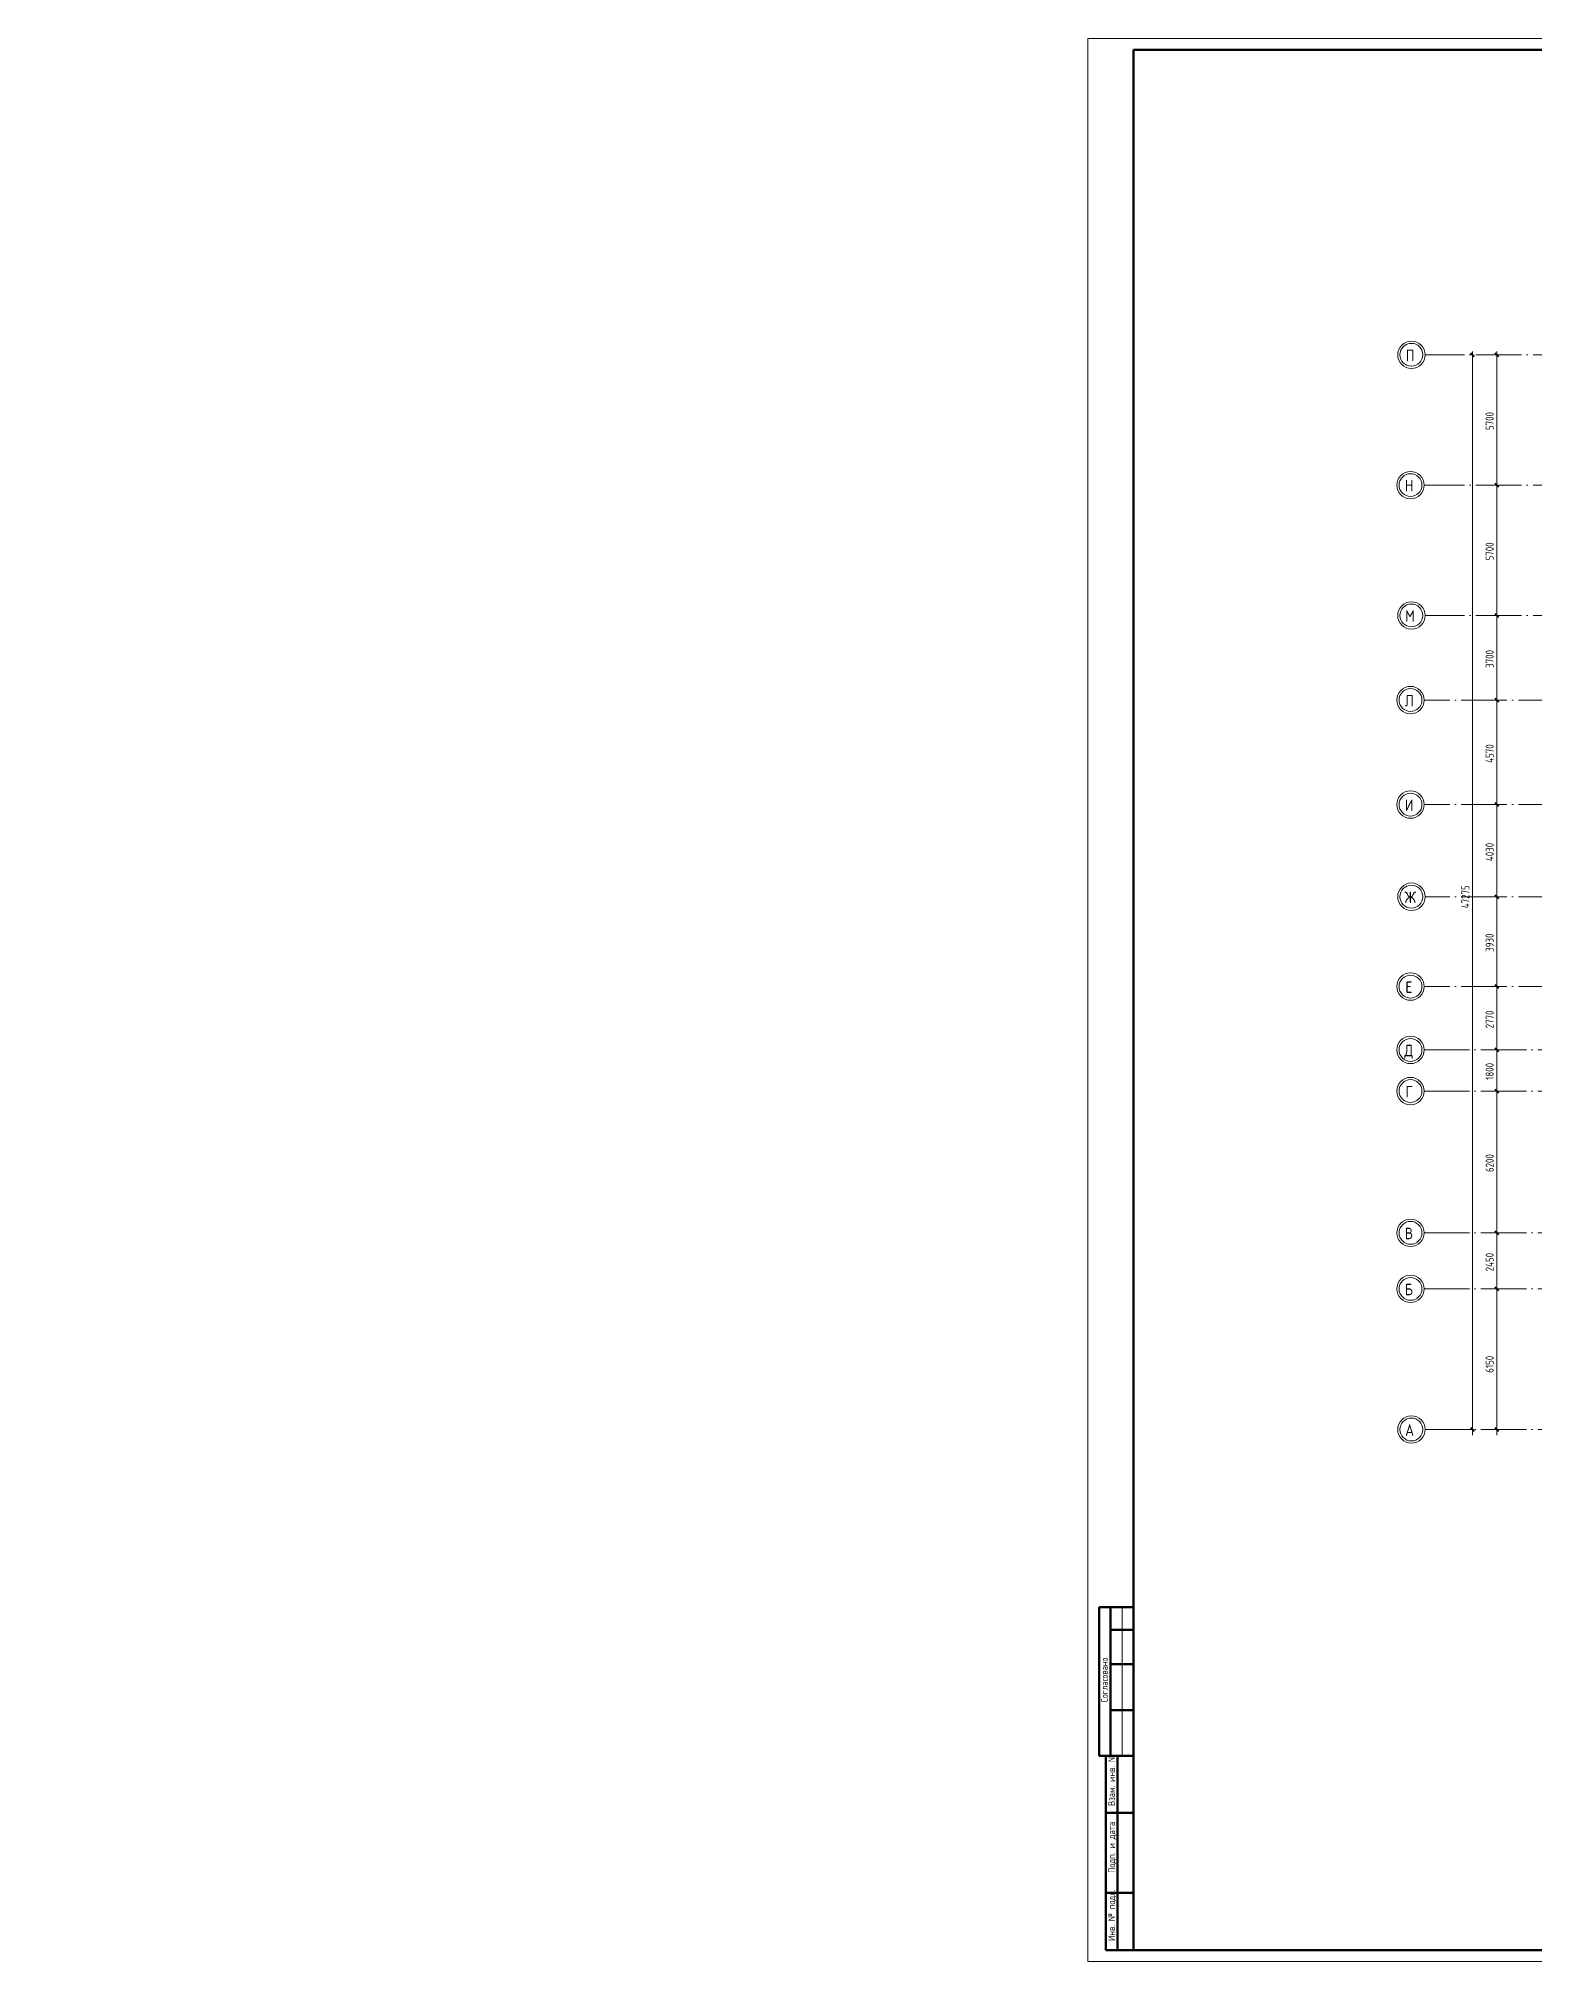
# Model space of a CAD drawing. Header units: millimetres. Extents: x -495897 to 1376592, y -28539 to 470976.
# Drawn here: x 32207 to 97633, y 318493 to 402593 of the extents above; entities that cross this region are included whole.
import ezdxf
from ezdxf import colors
from ezdxf.entities.mleader import LeaderData, LeaderLine
from ezdxf.math import Vec2, Vec3

# ---------------------------------------------------------------- set-up
doc = ezdxf.new("R2010")
doc.units = ezdxf.units.MM
doc.linetypes.add('ADSK_Линия сетки', pattern=[25, 20, -2.5, 0, -2.5])
for name, color, linetype, lineweight in [('RC-Выноски', 7, 'Continuous', 0), ('Оси', 252, 'Continuous', 9), ('ОФ_рамка', 8, 'Continuous', 60), ('Размеры', 7, 'Continuous', 9)]:
    doc.layers.add(name, color=color, linetype=linetype, lineweight=lineweight)
doc.styles.add('GOST Common_1', font='', dxfattribs={"height": 250})
doc.styles.add('GOST Common_3', font='', dxfattribs={"height": 3.5})
doc.styles.add('Mipgost_5', font='', dxfattribs={"height": 250})
doc.styles.add('ГОСТ 2.304', font='')
doc.styles.get('GOST Common_1').set_extended_font_data('GOST type B')
doc.styles.get('GOST Common_3').set_extended_font_data('GOST 2.304 type A')
doc.styles.get('Mipgost_5').set_extended_font_data('Mipgost')
doc.styles.get('ГОСТ 2.304').set_extended_font_data('GOST 2.304 type A')

# ---------------------------------------------------------------- blocks, each defined once
blk = doc.blocks.new('А0')
at = {"layer": 'ОФ_рамка', "color": 0, "linetype": 'Continuous', "lineweight": 5, "ltscale": 100}
for points in [[(341068, -309617), (222168, -309617)], [(222168, -309617), (222168, -393717)], [(341068, -393717), (341068, -309617)], [(222168, -393717), (341068, -393717)]]:
    blk.add_lwpolyline(points, dxfattribs=at)
at = {"layer": 'ОФ_рамка', "color": 0, "linetype": 'Continuous', "ltscale": 100}
for points in [[(340568, -310117), (224168, -310117)], [(224168, -310117), (224168, -393217)], [(340568, -393217), (340568, -310117)], [(224168, -393217), (340568, -393217)]]:
    blk.add_lwpolyline(points, dxfattribs=at)
at = {"layer": 'ОФ_рамка', "color": 0, "linetype": 'Continuous'}
for points in [[(222668, -384717), (222668, -378217)], [(224168, -378217), (222668, -378217)], [(223168, -384717), (223168, -378217)], [(224168, -393217), (224168, -378217)], [(223168, -379217), (224168, -379217)], [(223168, -380717), (224168, -380717)], [(223168, -382717), (224168, -382717)], [(222668, -384717), (224168, -384717)], [(222968, -393217), (222968, -384717)], [(223468, -393217), (223468, -384717)], [(222968, -387217), (224168, -387217)], [(222968, -390717), (224168, -390717)], [(224168, -393217), (222968, -393217)]]:
    blk.add_lwpolyline(points, dxfattribs=at)
at = {"layer": 'ОФ_рамка', "color": 0, "linetype": 'Continuous', "lineweight": 5}
blk.add_lwpolyline([(223668, -384717), (223668, -378217)], dxfattribs=at)
at = {"layer": 'ОФ_рамка', "color": 0, "linetype": 'Continuous', "lineweight": 5, "char_height": 300, "attachment_point": 1, "rotation": 90, "style": 'ГОСТ 2.304'}
for s, insert, width in [('\\fGOST 2.304 type A|b0|i0|c1|p34;\\W1.0000000000;\\T1.0000000000;\\o\\lСогласовано', (222748, -382374), 1992.86), ('\\fGOST 2.304 type A|b0|i0|c1|p34;\\W1.0000000000;\\T1.0000000000;\\o\\lВзам. инв. №', (223066, -386910), 2077.93), ('\\fGOST 2.304 type A|b0|i0|c1|p34;\\W1.0000000000;\\T1.0000000000;\\o\\lПодп. и дата', (223068, -389839), 2065.5), ('\\fGOST 2.304 type A|b0|i0|c1|p34;\\W1.0000000000;\\T1.0000000000;\\o\\lИнв. № подл.', (223065, -392816), 2070.21)]:
    blk.add_mtext(s, dxfattribs=dict(at, insert=insert, width=width))
at = {"layer": 'ОФ_рамка', "color": 0, "linetype": 'Continuous', "lineweight": 5, "ltscale": 100, "char_height": 250, "attachment_point": 1, "style": 'ГОСТ 2.304'}
for s, insert, width in [('\\fGOST 2.304 type A|b0|i0|c1|p34;\\W1.0000000000;\\T1.0000000000;\\o\\lФормат', (338524, -393342), 1107.32), ('A0', (339716, -393345), 375.36)]:
    blk.add_mtext(s, dxfattribs=dict(at, insert=insert, width=width))
blk = doc.blocks.new('2 этаж')
at = {"layer": 'Оси', "color": 251, "linetype": 'ADSK_Линия сетки', "ltscale": 100, "true_color": 0x636466}
for p, q in [((165326, 28361), (93604, 28361)), ((165326, 22661), (93566, 22661)), ((165326, 16961), (93604, 16961)), ((139683, 13261), (93566, 13261)), ((139683, 8691), (93566, 8691)), ((139683, 4661), (93604, 4661)), ((139683, 731), (93566, 731)), ((170543, -2039), (93566, -2039)), ((170543, -3839), (93566, -3839)), ((170543, -10039), (93566, -10039)), ((170543, -12489), (93566, -12489)), ((170543, -18639), (93604, -18639))]:
    blk.add_line(p, q, dxfattribs=at)
at = {"layer": 'Оси', "color": 251, "lineweight": 20, "true_color": 0x636466}
for centre, radius, start, end in [((93004, 28361), 600, 90, 270), ((93004, 28361), 500, 90, 270), ((93004, 28361), 600, 270, 90), ((93004, 28361), 500, 270, 90), ((92966, 22661), 600, 90, 270), ((92966, 22661), 500, 90, 270), ((92966, 22661), 600, 270, 90), ((92966, 22661), 500, 270, 90), ((93004, 16961), 600, 90, 270), ((93004, 16961), 500, 90, 270), ((93004, 16961), 600, 270, 90), ((93004, 16961), 500, 270, 90), ((92966, 13261), 600, 90, 270), ((92966, 13261), 500, 90, 270), ((92966, 13261), 600, 270, 90), ((92966, 13261), 500, 270, 90), ((92966, 8691), 600, 90, 270), ((92966, 8691), 600, 270, 90), ((92966, 8691), 500, 90, 270), ((92966, 8691), 500, 270, 90), ((93004, 4661), 600, 90, 270), ((93004, 4661), 500, 90, 270), ((93004, 4661), 600, 270, 90), ((93004, 4661), 500, 270, 90), ((92966, 731), 600, 90, 270), ((92966, 731), 500, 90, 270), ((92966, 731), 600, 270, 90), ((92966, 731), 500, 270, 90), ((92966, -2039), 600, 90, 270), ((92966, -2039), 500, 90, 270), ((92966, -2039), 600, 270, 90), ((92966, -2039), 500, 270, 90), ((92966, -3839), 600, 90, 270), ((92966, -3839), 500, 90, 270), ((92966, -3839), 600, 270, 90), ((92966, -3839), 500, 270, 90), ((92966, -10039), 600, 90, 270), ((92966, -10039), 500, 90, 270), ((92966, -10039), 600, 270, 90), ((92966, -10039), 500, 270, 90), ((92966, -12489), 600, 90, 270), ((92966, -12489), 500, 90, 270), ((92966, -12489), 600, 270, 90), ((92966, -12489), 500, 270, 90), ((93004, -18639), 600, 90, 270), ((93004, -18639), 500, 90, 270), ((93004, -18639), 600, 270, 90), ((93004, -18639), 500, 270, 90)]:
    blk.add_arc(centre, radius, start, end, dxfattribs=at)
at = {"layer": 'Размеры', "color": 251, "lineweight": 20, "true_color": 0x636466}
for p, q in [((95676, 28361), (95526, 28361)), ((95676, -18880), (95676, 28511)), ((95676, 28361), (95726, 28361)), ((96739, 28361), (96589, 28361)), ((96739, 22661), (96739, 28511)), ((96739, 28361), (96789, 28361)), ((96739, 22661), (96589, 22661)), ((96739, 22661), (96589, 22661)), ((96739, 16961), (96739, 22661)), ((96739, 22661), (96789, 22661)), ((96739, 22661), (96789, 22661)), ((96739, 16961), (96589, 16961)), ((96739, 16961), (96589, 16961)), ((96739, 13261), (96739, 16961)), ((96739, 16961), (96789, 16961)), ((96739, 16961), (96789, 16961)), ((96739, 13261), (96589, 13261)), ((96739, 13261), (96589, 13261)), ((96739, 8691), (96739, 13261)), ((96739, 13261), (96789, 13261)), ((96739, 13261), (96789, 13261)), ((96739, 8691), (96589, 8691)), ((96739, 8691), (96589, 8691)), ((96739, 4661), (96739, 8691)), ((96739, 8691), (96789, 8691)), ((96739, 8691), (96789, 8691)), ((96739, 4661), (96589, 4661)), ((96739, 4661), (96589, 4661)), ((96739, 731), (96739, 4661)), ((96739, 4661), (96789, 4661)), ((96739, 4661), (96789, 4661)), ((96739, 731), (96589, 731)), ((96739, 731), (96589, 731)), ((96739, -2039), (96739, 731)), ((96739, 731), (96789, 731)), ((96739, 731), (96789, 731)), ((96739, -2039), (96589, -2039)), ((96739, -2039), (96589, -2039)), ((96739, -3839), (96739, -2039)), ((96739, -2039), (96789, -2039)), ((96739, -2039), (96789, -2039)), ((96739, -3839), (96589, -3839)), ((96739, -3839), (96589, -3839)), ((96739, -10039), (96739, -3839)), ((96739, -3839), (96789, -3839)), ((96739, -3839), (96789, -3839)), ((96739, -10039), (96589, -10039)), ((96739, -10039), (96589, -10039)), ((96739, -12489), (96739, -10039)), ((96739, -10039), (96789, -10039)), ((96739, -10039), (96789, -10039)), ((96739, -12489), (96589, -12489)), ((96739, -12489), (96589, -12489)), ((96739, -18880), (96739, -12489)), ((96739, -12489), (96789, -12489)), ((96739, -12489), (96789, -12489)), ((95676, -18639), (95526, -18639)), ((95676, -18639), (95726, -18639)), ((96739, -18639), (96589, -18639)), ((96739, -18639), (96789, -18639))]:
    blk.add_line(p, q, dxfattribs=at)
at = {"layer": 'Размеры', "color": 251, "lineweight": 40, "true_color": 0x636466}
for p, q in [((95676, 28361), (95606, 28431)), ((95676, 28361), (95747, 28290)), ((96739, 28361), (96668, 28431)), ((96739, 28361), (96810, 28290)), ((96739, 22661), (96668, 22731)), ((96739, 22661), (96668, 22731)), ((96739, 22661), (96810, 22590)), ((96739, 22661), (96810, 22590)), ((96739, 16961), (96668, 17031)), ((96739, 16961), (96668, 17031)), ((96739, 16961), (96810, 16890)), ((96739, 16961), (96810, 16890)), ((96739, 13261), (96668, 13331)), ((96739, 13261), (96668, 13331)), ((96739, 13261), (96810, 13190)), ((96739, 13261), (96810, 13190)), ((96739, 8691), (96668, 8761)), ((96739, 8691), (96668, 8761)), ((96739, 8691), (96810, 8620)), ((96739, 8691), (96810, 8620)), ((96739, 4661), (96668, 4731)), ((96739, 4661), (96668, 4731)), ((96739, 4661), (96810, 4590)), ((96739, 4661), (96810, 4590)), ((96739, 731), (96668, 801)), ((96739, 731), (96668, 801)), ((96739, 731), (96810, 660)), ((96739, 731), (96810, 660)), ((96739, -2039), (96668, -1969)), ((96739, -2039), (96668, -1969)), ((96739, -2039), (96810, -2110)), ((96739, -2039), (96810, -2110)), ((96739, -3839), (96668, -3769)), ((96739, -3839), (96668, -3769)), ((96739, -3839), (96810, -3910)), ((96739, -3839), (96810, -3910)), ((96739, -10039), (96668, -9969)), ((96739, -10039), (96668, -9969)), ((96739, -10039), (96810, -10110)), ((96739, -10039), (96810, -10110)), ((96739, -12489), (96668, -12419)), ((96739, -12489), (96668, -12419)), ((96739, -12489), (96810, -12560)), ((96739, -12489), (96810, -12560)), ((95676, -18639), (95606, -18569)), ((95676, -18639), (95747, -18710)), ((96739, -18639), (96668, -18569)), ((96739, -18639), (96810, -18710))]:
    blk.add_line(p, q, dxfattribs=at)
at = {"layer": 'Оси', "color": 251, "true_color": 0x636466, "style": 'GOST Common_1', "width": 0.9}
for s, p in [('П', (92757, 28085)), ('Н', (92719, 22385)), ('М', (92733, 16685)), ('Л', (92716, 12985)), ('И', (92719, 8415)), ('Ж', (92709, 4385)), ('Е', (92740, 455)), ('Д', (92695, -2315)), ('Г', (92740, -4115)), ('В', (92716, -10315)), ('Б', (92719, -12765)), ('А', (92733, -18915))]:
    blk.add_text(s, height=500, dxfattribs=at).set_placement(p)
at = {"layer": 'Размеры', "color": 251, "lineweight": 20, "true_color": 0x636466, "char_height": 350, "attachment_point": 1, "rotation": 90, "line_spacing_factor": 1.022761, "style": 'GOST Common_3'}
for s, insert, width in [('5700', (96251, 25069), 1059.58), ('5700', (96251, 19369), 1059.58), ('3700', (96251, 14669), 1059.58), ('4570', (96251, 10519), 1095.38), ('4030', (96251, 6219), 1095.38), ('47275', (95189, 4156), 1360.27), ('3930', (96251, 2254), 1059.58), ('2770', (96251, -1096), 1059.58), ('1800', (96251, -3348), 980.83), ('6200', (96251, -7381), 1059.58), ('2450', (96251, -11721), 1095.38), ('6150', (96251, -16158), 1095.38)]:
    blk.add_mtext(s, dxfattribs=dict(at, insert=insert, width=width))

msp = doc.modelspace()

# ---------------------------------------------------------------- block references
msp.add_blockref('2 этаж', (-756.474, 360398.765))
at = {"layer": 'ОФ_рамка', "color": 0, "lineweight": -2}
msp.add_blockref('А0', (-144076.248, 712209.861), dxfattribs=at)

# ---------------------------------------------------------------- leaders
at = {"layer": 'RC-Выноски', "linetype": 'Continuous', "ltscale": 15}
ml = msp.add_multileader_mtext('Standard', dxfattribs=at)
ml.set_content('В ЛВС здания школы', color=256, style='Mipgost_5')
ml.set_leader_properties()
ml.build(insert=Vec2(0, 0))
ml.multileader.update_dxf_attribs({"has_text_frame": 1, "text_left_attachment_type": 6, "text_right_attachment_type": 6, "dogleg_length": 2, "arrow_head_size": 400, "scale": 100})
ctx = ml.context
ctx.base_point, ctx.scale, ctx.char_height, ctx.arrow_head_size, ctx.landing_gap_size, ctx.plane_origin = Vec3(408469.171, 372490.934), 100, 250, 400, 100, Vec3(-116420.439, 333728.374)
ctx.left_attachment, ctx.right_attachment, ctx.text_align_type = 6, 6, 2
notes = []
notes.append((ctx, [(1, (1, 1, 0), (411431.849, 372490.934), (-1, 0), 200, [(0, [(411431.849, 370475.664)], 0, [])])]))
ctx.mtext.insert, ctx.mtext.width, ctx.mtext.alignment, ctx.mtext.flow_direction = Vec3(411131.849, 372790.934), 4609.04485, 3, 5
for ctx, leaders in notes:
    for number, flags, end, landing, length, lines in leaders:
        leader = LeaderData()
        leader.index, (leader.has_last_leader_line, leader.has_dogleg_vector, leader.attachment_direction) = number, flags
        leader.last_leader_point, leader.dogleg_vector, leader.dogleg_length = Vec3(end), Vec3(landing), length
        for number, points, colour, breaks in lines:
            line = LeaderLine()
            line.index, line.vertices, line.color, line.breaks = number, Vec3.list(points), colors.encode_raw_color(colour), breaks
            leader.lines.append(line)
        ctx.leaders.append(leader)

doc.saveas('drawing.dxf')
